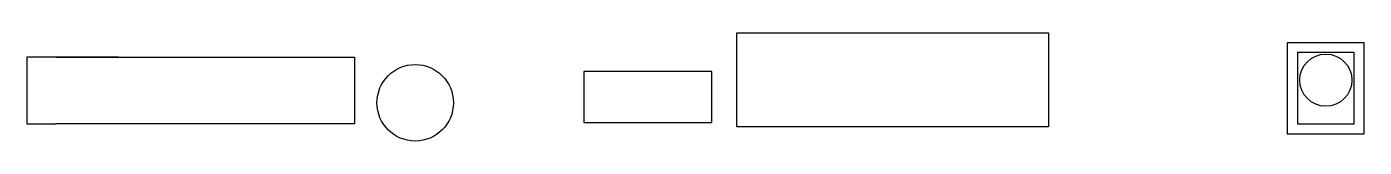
# Model space of a CAD drawing. Header units: inches. Extents: x -10.34 to -3.78, y -0.76 to -0.23.
import ezdxf

# ---------------------------------------------------------------- set-up
doc = ezdxf.new("R2010")
doc.units = ezdxf.units.IN
doc.layers.get('0').update_dxf_attribs({"linetype": 'CONTINUOUS'})

msp = doc.modelspace()

# ---------------------------------------------------------------- linework, layer by layer
for p, q in [((-9.8927, -0.35), (-10.3427, -0.35)), ((-10.3427, -0.35), (-10.3427, -0.6772)), ((-10.2, -0.35), (-8.8774, -0.35)), ((-10.2, -0.35), (-9.5385, -0.35)), ((-8.8774, -0.35), (-8.7344, -0.35)), ((-8.7344, -0.35), (-8.7344, -0.6772)), ((-10.3427, -0.6772), (-10.2, -0.6772)), ((-8.8774, -0.6772), (-10.2, -0.6772)), ((-8.7344, -0.6772), (-8.8774, -0.6772))]:
    msp.add_line(p, q)
for points in [[(-6.8597, -0.2313), (-5.3311, -0.2313), (-5.3311, -0.6913), (-6.8597, -0.6913)], [(-3.7817, -0.28), (-4.16, -0.28), (-4.16, -0.7264), (-3.7817, -0.7264)], [(-4.1079, -0.3248), (-3.8323, -0.3248), (-3.8323, -0.6791), (-4.1079, -0.6791)], [(-6.9813, -0.42), (-7.61, -0.42), (-7.61, -0.67), (-6.9813, -0.67)]]:
    msp.add_lwpolyline(points, close=True)
for centre, radius in [((-8.4372, -0.5735), 0.1875), ((-3.9701, -0.4626), 0.128)]:
    msp.add_circle(centre, radius)

doc.saveas('drawing.dxf')
